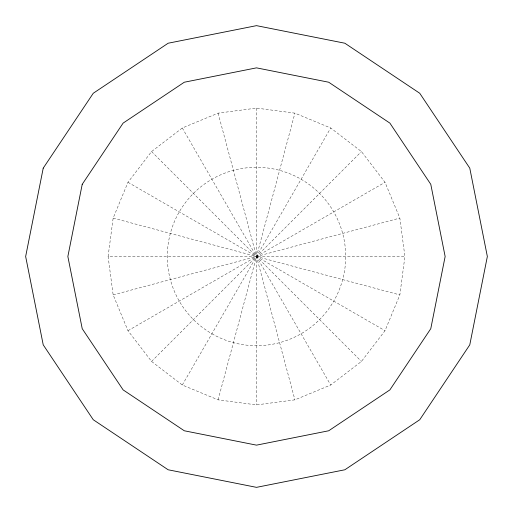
<?xml version="1.0" encoding="UTF-8"?>
<svg xmlns="http://www.w3.org/2000/svg" width="513" height="513" viewBox="0 0 513 513"><rect width="100%" height="100%" fill="white"/><g stroke="black" fill="none" stroke-linecap="round" stroke-linejoin="round"><path stroke-width="0.38" stroke-dasharray="2.56 1.92" d="M108.096 256.5L113.155 218.089L127.981 182.301L151.566 151.566L182.301 127.981L218.089 113.155L256.5 108.096L294.911 113.155L330.699 127.981L361.434 151.566L385.019 182.301L399.845 218.089L404.904 256.5L399.845 294.911L385.019 330.699L361.434 361.434L330.699 385.019L294.911 399.845L256.5 404.904L218.089 399.845L182.301 385.019L151.566 361.434L127.981 330.699L113.155 294.911L108.096 256.5L404.904 256.5M218.089 399.845L294.911 113.155M182.301 385.019L330.699 127.981M151.566 361.434L361.434 151.566M127.981 330.699L385.019 182.301M113.155 294.911L399.845 218.089M113.155 218.089L399.845 294.911M127.981 182.301L385.019 330.699M151.566 151.566L361.434 361.434M182.301 127.981L330.699 385.019M218.089 113.155L294.911 399.845M256.5 108.096L256.5 404.904M211.901 333.745A89.198 89.198 0 0 0 345.698 256.5A89.198 89.198 0 0 0 211.901 179.255A89.198 89.198 0 0 0 211.901 333.745"/><path stroke-width="0.77" d="M43.22 168.155L25.65 256.5L43.22 344.845L93.263 419.737L168.155 469.78L256.5 487.35L344.845 469.78L419.737 419.737L469.78 344.845L487.35 256.5L469.78 168.155L419.737 93.263L344.845 43.22L256.5 25.65L168.155 43.22L93.263 93.263L43.22 168.155M82.221 184.308L67.857 256.5L82.221 328.692L123.114 389.886L184.308 430.779L256.5 445.143L328.692 430.779L389.886 389.886L430.779 328.692L445.143 256.5L430.779 184.308L389.886 123.114L328.692 82.221L256.5 67.857L184.308 82.221L123.114 123.114L82.221 184.308"/></g></svg>
